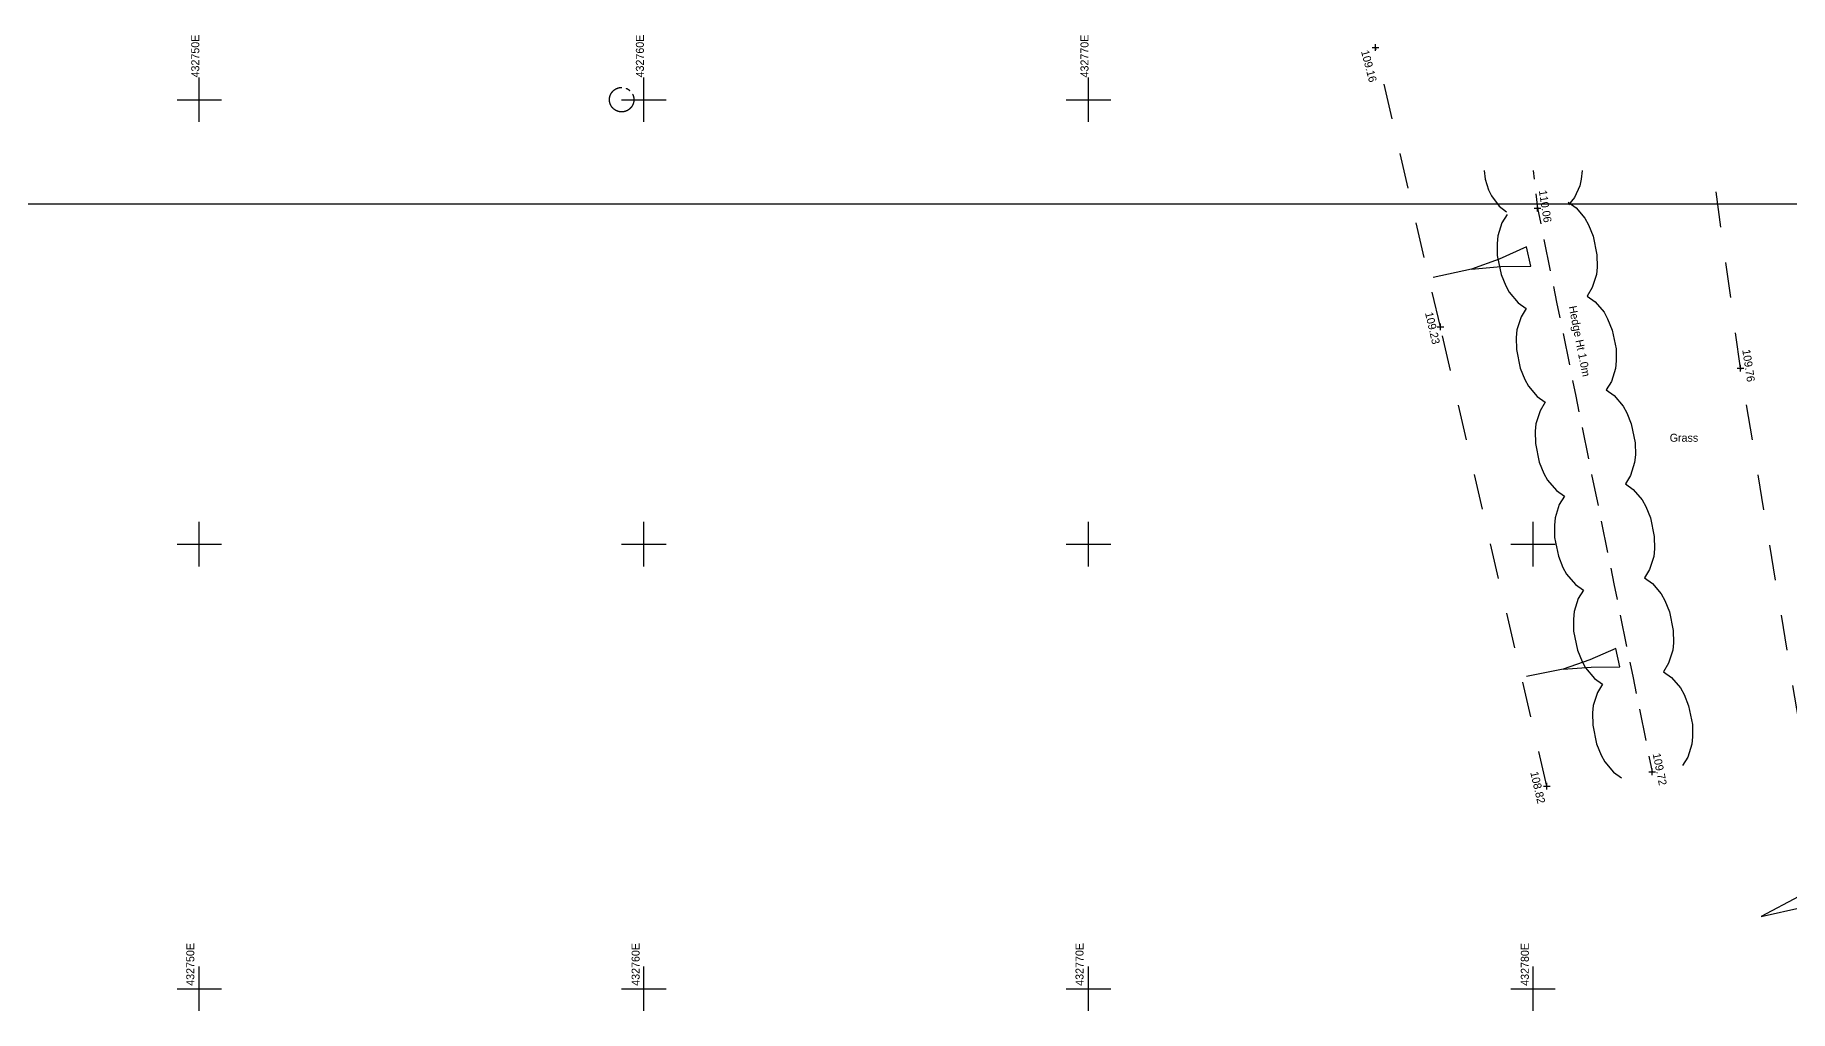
# Model space of a CAD drawing. Header units: millimetres. Extents: x -41320 to 62477, y -39180 to 41963.
# Drawn here: x -12321 to 27148, y -39180 to -17227 of the extents above; entities that cross this region are included whole.
import ezdxf

# ---------------------------------------------------------------- set-up
doc = ezdxf.new("R2010")
doc.units = ezdxf.units.MM
doc.linetypes.add('BORDER', pattern=[16, 13, -1, 1, -1])
doc.linetypes.add('DASHED', pattern=[16, 8, -8])
for name, color, linetype, true_color in [('NEW_LGF_1', 7, 'Continuous', 0xffffff), ('SV___GRID', 7, 'Continuous', 0xffffff), ('SV_LAND_FORM_LEVELS', 7, 'Continuous', 0xffffff), ('SV_LAND_FORMS', 7, 'Continuous', 0xffffff), ('SV_MISC_TEXT', 7, 'Continuous', 0xffffff), ('SV_ROAD_CHANNELS', 7, 'Continuous', 0xffffff), ('SV_ROAD_LEVELS', 7, 'Continuous', 0xffffff), ('SV_VEGETATION', 7, 'Continuous', 0xffffff), ('SV_VEGETATION_LEVELS', 7, 'Continuous', 0xffffff)]:
    doc.layers.add(name, color=color, linetype=linetype, true_color=true_color)

# ---------------------------------------------------------------- blocks, each defined once
blk = doc.blocks.new('PT_PLUS00023')
at = {"layer": 'SV_LAND_FORM_LEVELS', "color": 1, "linetype": 'Continuous', "ltscale": 100}
for p, q in [((0, 75), (150, 75)), ((75, 0), (75, 150))]:
    blk.add_line(p, q, dxfattribs=at)
at = {"layer": 'SV_LAND_FORM_LEVELS'}
blk.add_attdef('PAT_NAME', (0, 0), '', height=1, dxfattribs=at)
blk = doc.blocks.new('878EE72C')
at = {"layer": 'NEW_LGF_1', "color": 1, "linetype": 'Continuous', "ltscale": 100}
blk.add_line((0, 0), (59460, 0), dxfattribs=at)
at = {"layer": 'NEW_LGF_1'}
blk.add_attdef('Sfb', (0, 0), '', height=1, dxfattribs=at)
blk = doc.blocks.new('PT_PLUS00043')
at = {"layer": 'SV_VEGETATION_LEVELS', "color": 1, "linetype": 'Continuous', "ltscale": 100}
for p, q in [((0, 75), (150, 75)), ((75, 0), (75, 150))]:
    blk.add_line(p, q, dxfattribs=at)
at = {"layer": 'SV_VEGETATION_LEVELS'}
blk.add_attdef('PAT_NAME', (0, 0), '', height=1, dxfattribs=at)
blk = doc.blocks.new('F5427BA7')
at = {"layer": 'NEW_LGF_1', "color": 2, "linetype": 'BORDER', "ltscale": 100}
blk.add_circle((30320, 275), 275, dxfattribs=at)
blk.add_arc((30320, 275), 275, 0, 0, dxfattribs=at)
at = {"layer": 'NEW_LGF_1'}
blk.add_attdef('Sfb', (0, 0), '', height=1, dxfattribs=at)
blk = doc.blocks.new('GLOBALTADPOLE00051')
at = {"layer": 'SV_MISC_TEXT', "color": 1, "linetype": 'Continuous', "ltscale": 100}
for p, q in [((1483, 417), (858, 189)), ((2098, 688), (1483, 417)), ((2193, 259), (2098, 688)), ((858, 189), (0, 0)), ((858, 189), (1521, 246)), ((1521, 246), (2193, 259))]:
    blk.add_line(p, q, dxfattribs=at)
at = {"layer": 'SV_MISC_TEXT'}
blk.add_attdef('PAT_NAME', (0, 0), '', height=1, dxfattribs=at)
blk = doc.blocks.new('ARROWFOUL00089')
at = {"layer": 'SV_MISC_TEXT', "color": 1, "linetype": 'Continuous', "ltscale": 100}
for p, q in [((2525, 952), (895, 337)), ((2525, 952), (2715, 1023)), ((851, 455), (0, 0)), ((851, 455), (941, 214)), ((0, 0), (941, 214))]:
    blk.add_line(p, q, dxfattribs=at)
at = {"layer": 'SV_MISC_TEXT'}
blk.add_attdef('PAT_NAME', (0, 0), '', height=1, dxfattribs=at)
blk = doc.blocks.new('PT_PLUS00111')
at = {"layer": 'SV_LAND_FORM_LEVELS', "color": 1, "linetype": 'Continuous', "ltscale": 100}
for p, q in [((0, 75), (150, 75)), ((75, 0), (75, 150))]:
    blk.add_line(p, q, dxfattribs=at)
at = {"layer": 'SV_LAND_FORM_LEVELS'}
blk.add_attdef('PAT_NAME', (0, 0), '', height=1, dxfattribs=at)
blk = doc.blocks.new('GLOBALTADPOLE00119')
at = {"layer": 'SV_MISC_TEXT', "color": 1, "linetype": 'Continuous', "ltscale": 100}
for p, q in [((2009, 631), (1419, 380)), ((2094, 221), (2009, 631)), ((820, 170), (0, 0)), ((1419, 380), (820, 170)), ((820, 170), (1453, 216)), ((1453, 216), (2094, 221))]:
    blk.add_line(p, q, dxfattribs=at)
at = {"layer": 'SV_MISC_TEXT'}
blk.add_attdef('PAT_NAME', (0, 0), '', height=1, dxfattribs=at)
blk = doc.blocks.new('PT_PLUS00128')
at = {"layer": 'SV_VEGETATION_LEVELS', "color": 1, "linetype": 'Continuous', "ltscale": 100}
for p, q in [((0, 75), (150, 75)), ((75, 0), (75, 150))]:
    blk.add_line(p, q, dxfattribs=at)
at = {"layer": 'SV_VEGETATION_LEVELS'}
blk.add_attdef('PAT_NAME', (0, 0), '', height=1, dxfattribs=at)
blk = doc.blocks.new('PT_PLUS00136')
at = {"layer": 'SV_ROAD_LEVELS', "color": 1, "linetype": 'Continuous', "ltscale": 100}
for p, q in [((0, 75), (150, 75)), ((75, 0), (75, 150))]:
    blk.add_line(p, q, dxfattribs=at)
at = {"layer": 'SV_ROAD_LEVELS'}
blk.add_attdef('PAT_NAME', (0, 0), '', height=1, dxfattribs=at)
blk = doc.blocks.new('PT_PLUS00147')
at = {"layer": 'SV_LAND_FORM_LEVELS', "color": 1, "linetype": 'Continuous', "ltscale": 100}
for p, q in [((0, 75), (150, 75)), ((75, 0), (75, 150))]:
    blk.add_line(p, q, dxfattribs=at)
at = {"layer": 'SV_LAND_FORM_LEVELS'}
blk.add_attdef('PAT_NAME', (0, 0), '', height=1, dxfattribs=at)

msp = doc.modelspace()

# ---------------------------------------------------------------- linework, layer by layer
at = {"layer": 'SV___GRID', "color": 1, "linetype": 'Continuous', "ltscale": 100}
for p, q in [((-8628, -19180), (-8628, -18180)), ((1372, -19180), (1372, -18180)), ((11372, -19180), (11372, -18180)), ((-9128, -18680), (-8128, -18680)), ((872, -18680), (1872, -18680)), ((10872, -18680), (11872, -18680)), ((-8628, -29180), (-8628, -28180)), ((1372, -29180), (1372, -28180)), ((11372, -29180), (11372, -28180)), ((21372, -29180), (21372, -28180)), ((-9128, -28680), (-8128, -28680)), ((872, -28680), (1872, -28680)), ((10872, -28680), (11872, -28680)), ((20872, -28680), (21872, -28680)), ((-8628, -39180), (-8628, -38180)), ((1372, -39180), (1372, -38180)), ((11372, -39180), (11372, -38180)), ((21372, -39180), (21372, -38180)), ((-9128, -38680), (-8128, -38680)), ((872, -38680), (1872, -38680)), ((10872, -38680), (11872, -38680)), ((20872, -38680), (21872, -38680))]:
    msp.add_line(p, q, dxfattribs=at)
at = {"layer": 'SV_LAND_FORMS', "color": 1, "linetype": 'DASHED', "ltscale": 100}
for p, q in [((19286, -23790), (17831, -17510)), ((21681, -34126), (19286, -23790))]:
    msp.add_line(p, q, dxfattribs=at)
at = {"layer": 'SV_ROAD_CHANNELS', "color": 1, "linetype": 'DASHED', "ltscale": 100}
for p, q in [((26036, -24718), (25420, -20273)), ((27609, -34225), (26036, -24718))]:
    msp.add_line(p, q, dxfattribs=at)
at = {"layer": 'SV_VEGETATION', "color": 1, "linetype": 'Continuous', "ltscale": 100}
for p, q in [((20270, -20273), (20292, -20467)), ((20292, -20467), (20369, -20705)), ((21377, -20273), (21399, -20472)), ((22456, -20470), (22422, -20622)), ((22473, -20273), (22456, -20470)), ((20369, -20705), (20435, -20846)), ((20435, -20846), (20612, -21073)), ((21436, -20798), (21473, -21124)), ((22301, -20882), (22168, -21045)), ((22422, -20622), (22301, -20882)), ((20612, -21073), (20777, -21202)), ((20787, -21263), (20672, -21452)), ((21473, -21124), (21544, -21475)), ((22159, -20984), (22338, -21113)), ((22338, -21113), (22539, -21347)), ((20672, -21452), (20579, -21746)), ((22539, -21347), (22620, -21496)), ((22620, -21496), (22722, -21750)), ((20579, -21746), (20562, -21914)), ((20562, -21914), (20567, -22188)), ((21616, -21827), (21759, -22531)), ((22722, -21750), (22808, -22173)), ((20567, -22188), (20652, -22611)), ((22813, -22447), (22796, -22615)), ((22808, -22173), (22813, -22447)), ((20652, -22611), (20755, -22865)), ((20755, -22865), (20836, -23013)), ((21830, -22884), (21902, -23237)), ((22796, -22615), (22703, -22909)), ((20836, -23013), (21037, -23248)), ((21037, -23248), (21216, -23376)), ((21902, -23237), (21973, -23587)), ((22703, -22909), (22588, -23097)), ((22588, -23097), (22767, -23226)), ((22767, -23226), (22968, -23460)), ((21101, -23564), (21008, -23858)), ((21216, -23376), (21101, -23564)), ((22968, -23460), (23049, -23609)), ((23049, -23609), (23152, -23863)), ((21008, -23858), (20991, -24027)), ((20991, -24027), (20996, -24301)), ((22045, -23940), (22188, -24644)), ((23152, -23863), (23238, -24285)), ((20996, -24301), (21082, -24723)), ((23238, -24285), (23242, -24559)), ((21082, -24723), (21184, -24978)), ((23226, -24728), (23132, -25022)), ((23242, -24559), (23226, -24728)), ((21184, -24978), (21266, -25126)), ((21266, -25126), (21466, -25360)), ((22260, -24997), (22331, -25350)), ((23132, -25022), (23017, -25210)), ((23017, -25210), (23197, -25339)), ((21466, -25360), (21645, -25489)), ((21645, -25489), (21531, -25677)), ((22331, -25350), (22403, -25700)), ((23197, -25339), (23397, -25573)), ((23397, -25573), (23478, -25722)), ((21437, -25971), (21421, -26140)), ((21531, -25677), (21437, -25971)), ((23478, -25722), (23581, -25976)), ((23581, -25976), (23667, -26398)), ((21421, -26140), (21425, -26414)), ((21425, -26414), (21511, -26836)), ((22474, -26053), (22617, -26757)), ((23667, -26398), (23672, -26672)), ((21511, -26836), (21614, -27091)), ((23672, -26672), (23655, -26841)), ((21614, -27091), (21695, -27239)), ((22689, -27110), (22761, -27462)), ((23562, -27135), (23447, -27323)), ((23655, -26841), (23562, -27135)), ((21695, -27239), (21896, -27473)), ((21896, -27473), (22075, -27602)), ((22075, -27602), (21960, -27790)), ((22761, -27462), (22832, -27813)), ((23447, -27323), (23626, -27452)), ((23626, -27452), (23827, -27686)), ((21960, -27790), (21867, -28084)), ((23827, -27686), (23908, -27834)), ((23908, -27834), (24010, -28089)), ((21867, -28084), (21850, -28253)), ((21850, -28253), (21855, -28527)), ((22904, -28166), (23047, -28870)), ((24010, -28089), (24096, -28511)), ((21855, -28527), (21940, -28949)), ((24101, -28785), (24084, -28954)), ((24096, -28511), (24101, -28785)), ((21940, -28949), (22043, -29203)), ((22043, -29203), (22124, -29352)), ((24084, -28954), (23991, -29248)), ((22124, -29352), (22325, -29586)), ((22325, -29586), (22504, -29715)), ((23118, -29222), (23190, -29575)), ((23190, -29575), (23261, -29926)), ((23991, -29248), (23876, -29436)), ((23876, -29436), (24055, -29565)), ((24055, -29565), (24256, -29799)), ((22389, -29903), (22296, -30197)), ((22504, -29715), (22389, -29903)), ((24256, -29799), (24337, -29947)), ((24337, -29947), (24440, -30201)), ((22296, -30197), (22279, -30365)), ((22279, -30365), (22284, -30640)), ((23333, -30279), (23476, -30983)), ((24440, -30201), (24526, -30624)), ((22284, -30640), (22370, -31062)), ((24526, -30624), (24530, -30898)), ((22370, -31062), (22472, -31316)), ((24514, -31067), (24420, -31360)), ((24530, -30898), (24514, -31067)), ((22472, -31316), (22554, -31465)), ((22554, -31465), (22754, -31699)), ((23548, -31335), (23619, -31688)), ((24420, -31360), (24305, -31549)), ((24305, -31549), (24485, -31677)), ((22754, -31699), (22933, -31828)), ((22933, -31828), (22819, -32016)), ((23619, -31688), (23691, -32039)), ((24485, -31677), (24685, -31912)), ((24685, -31912), (24767, -32060)), ((22725, -32310), (22709, -32478)), ((22819, -32016), (22725, -32310)), ((24767, -32060), (24869, -32314)), ((24869, -32314), (24955, -32737)), ((22709, -32478), (22713, -32752)), ((22713, -32752), (22799, -33175)), ((23762, -32392), (23905, -33095)), ((24955, -32737), (24960, -33011)), ((24960, -33011), (24943, -33179)), ((22799, -33175), (22902, -33429)), ((22902, -33429), (22983, -33578)), ((23977, -33448), (24049, -33801)), ((24850, -33473), (24735, -33662)), ((24943, -33179), (24850, -33473)), ((22983, -33578), (23184, -33812)), ((23184, -33812), (23363, -33940))]:
    msp.add_line(p, q, dxfattribs=at)

# ---------------------------------------------------------------- block references
at = {"layer": 'NEW_LGF_1'}
for name, p in [('878EE72C', (-29730, -21022)), ('F5427BA7', (-29448, -18955))]:
    msp.add_blockref(name, p, dxfattribs=at)
at = {"layer": 'SV_LAND_FORM_LEVELS'}
for name, p in [('PT_PLUS00147', (17756, -17585)), ('PT_PLUS00111', (19211, -23865)), ('PT_PLUS00023', (21606, -34201))]:
    msp.add_blockref(name, p, dxfattribs=at)
at = {"layer": 'SV_MISC_TEXT'}
for name, p in [('GLOBALTADPOLE00051', (19128, -22682)), ('GLOBALTADPOLE00119', (21226, -31660)), ('ARROWFOUL00089', (26501, -37059))]:
    msp.add_blockref(name, p, dxfattribs=at)
at = {"layer": 'SV_ROAD_LEVELS'}
msp.add_blockref('PT_PLUS00136', (25961, -24793), dxfattribs=at)
at = {"layer": 'SV_VEGETATION_LEVELS'}
for name, p in [('PT_PLUS00043', (21398, -21199)), ('PT_PLUS00128', (23974, -33876))]:
    msp.add_blockref(name, p, dxfattribs=at)

# ---------------------------------------------------------------- texts
at = {"layer": 'SV___GRID', "color": 1, "linetype": 'Continuous', "ltscale": 100}
for s, p in [('432750E', (-8628, -18180)), ('432760E', (1372, -18180)), ('432770E', (11372, -18180)), ('432750E', (-8740, -38616)), ('432760E', (1276, -38616)), ('432770E', (11260, -38616)), ('432780E', (21276, -38616))]:
    msp.add_text(s, height=180, rotation=90, dxfattribs=at).set_placement(p)
at = {"layer": 'SV_LAND_FORM_LEVELS', "color": 1, "linetype": 'Continuous', "ltscale": 100}
for s, rotation, p in [('109.16', 284.7968, (17500, -17592)), ('109.23', 283.0429, (18940, -23480)), ('108.82', 283.0429, (21308, -33816))]:
    msp.add_text(s, height=180, rotation=rotation, dxfattribs=at).set_placement(p)
at = {"layer": 'SV_MISC_TEXT', "color": 1, "linetype": 'Continuous', "ltscale": 100}
msp.add_text('Hedge Ht 1.0m', height=180, rotation=281.2019, dxfattribs=at).set_placement((22172, -23336))
msp.add_text('Grass', height=180, dxfattribs=at).set_placement((24444, -26376))
at = {"layer": 'SV_ROAD_LEVELS', "color": 1, "linetype": 'Continuous', "ltscale": 100}
msp.add_text('109.76', height=180, rotation=278.6418, dxfattribs=at).set_placement((26076, -24312))
at = {"layer": 'SV_VEGETATION_LEVELS', "color": 1, "linetype": 'Continuous', "ltscale": 100}
for s, rotation, p in [('110.06', 278.9606, (21500, -20728)), ('109.72', 281.4864, (24060, -33400))]:
    msp.add_text(s, height=180, rotation=rotation, dxfattribs=at).set_placement(p)

doc.saveas('drawing.dxf')
